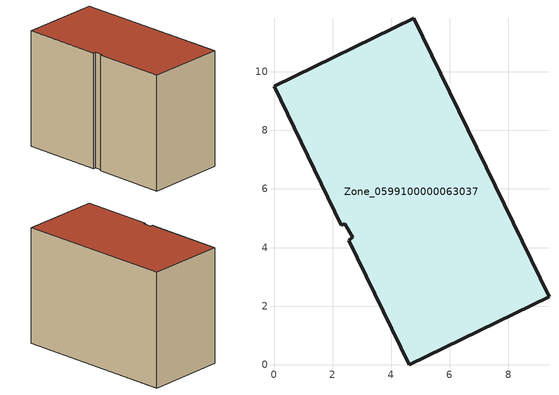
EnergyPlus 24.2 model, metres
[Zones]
Zone_0599100000063037
 floor ground (C_G): 2.68,4.35 2.42,4.82 2.3,4.76 0,9.5 4.78,11.83 9.39,2.33 4.61,0 2.54,4.25 z0
 wall outside (C_F): 4.61,0 9.39,2.33 4.78,11.83 0,9.5 2.3,4.76 2.42,4.82 2.68,4.35 2.54,4.25 4.61,0 z0:7.76
 roof outside (C_R): 2.42,4.82 2.68,4.35 2.54,4.25 4.61,0 9.39,2.33 4.78,11.83 0,9.5 2.3,4.76 z7.76
[BUILDING]
Pand.0599100000063037: North Axis=0; Terrain=City; Loads Convergence Tolerance Value=0.04; Temperature Convergence Tolerance Value=0.4; Solar Distribution=FullExterior; Maximum Number of Warmup Days=25; Minimum Number of Warmup Days=1
[Site:Location]
Rotterdam.The.Hague.AP_ZH_NLD Design_Conditions: Latitude=51.96; Longitude=4.45; Time Zone=1; Elevation=-4.5
[SITE:GROUNDTEMPERATURE:BUILDINGSURFACE]
18, 18, 18, 18, 18, 18, 18, 18, 18, 18, 18, 18
[MATERIAL] Thermal Absorptance=0.9; Solar Absorptance=0.7; Visible Absorptance=0.7
Name | Roughness | Thickness | Conductivity | Density | Specific Heat
G.TC.1975-1991 | MediumSmooth | 0.15 | 0.288461 | 540 | 1210
F.TC.1975-1991 | Rough | 0.3 | 0.230769 | 1920 | 840
R.TC.1975-1991 | MediumRough | 0.2 | 0.153846 | 1500 | 1000
[CONSTRUCTION]
C_G: G.TC.1975-1991
C_F: F.TC.1975-1991
C_R: R.TC.1975-1991
[ZONE]
Zone_0599100000063037: Type=1; Multiplier=1; Ceiling Height=Autocalculate; Volume=Autocalculate; Floor Area=autocalculate; Part of Total Floor Area=Yes
[ZONEINFILTRATION:DESIGNFLOWRATE]
Infil_Zone_0599100000063037: Zone or ZoneList or Space or SpaceList=Zone_0599100000063037; Schedule=AlwaysOn; Design Flow Rate Calculation Method=Flow/Area; Flow Rate per Floor Area=0.003; Constant Term Coefficient=1; Temperature Term Coefficient=0; Velocity Term Coefficient=0; Velocity Squared Term Coefficient=0
[HVACTEMPLATE:ZONE:IDEALLOADSAIRSYSTEM]
Zone_0599100000063037: Maximum Heating Supply Air Temperature=50; Minimum Cooling Supply Air Temperature=13; Maximum Heating Supply Air Humidity Ratio=0.0156; Minimum Cooling Supply Air Humidity Ratio=0.0077; Heating Limit=NoLimit; Cooling Limit=NoLimit; Dehumidification Control Type=ConstantSensibleHeatRatio; Cooling Sensible Heat Ratio=0.7; Dehumidification Setpoint=60; Humidification Control Type=None; Humidification Setpoint=30; Outdoor Air Method=None; Outdoor Air Flow Rate per Person=0.00944; Outdoor Air Flow Rate per Zone Floor Area=0; Outdoor Air Flow Rate per Zone=0; Demand Controlled Ventilation Type=None; Outdoor Air Economizer Type=NoEconomizer; Heat Recovery Type=None; Sensible Heat Recovery Effectiveness=0.7; Latent Heat Recovery Effectiveness=0.65
[ZONECONTROL:THERMOSTAT]
ThermostatControl_Zone_0599100000063037: Zone or ZoneList=Zone_0599100000063037; Control Type Schedule=DualSetpointControlType; Control 1=Thermostat_Zone_0599100000063037; Temperature Difference Between Cutout And Setpoint=0
[THERMOSTATSETPOINT:DUALSETPOINT]
Thermostat_Zone_0599100000063037: Heating Setpoint Temperature Schedule=HeatingSetpoint_Zone_0599100000063037; Cooling Setpoint Temperature Schedule=CoolingSetpoint_Zone_0599100000063037
[SCHEDULE:COMPACT]
HeatingSetpoint_Zone_0599100000063037: Through: 12/31, For: AllDays, Until: 24:00, 21
CoolingSetpoint_Zone_0599100000063037: Through: 12/31, For: AllDays, Until: 24:00, 24
DualSetpointControlType: Through: 12/31, For: AllDays, Until: 24:00, 4
AlwaysOn: Through: 12/31, For: AllDays, Until: 24:00, 1
